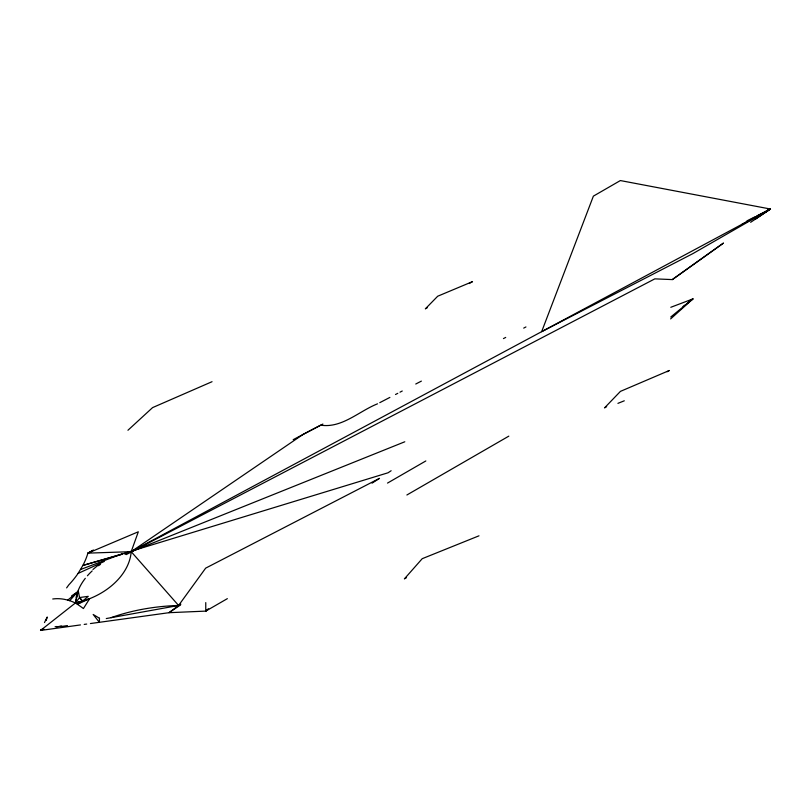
<?xml version="1.0" encoding="UTF-8"?>
<svg xmlns="http://www.w3.org/2000/svg" width="811" height="811" viewBox="0 0 811 811"><rect width="100%" height="100%" fill="white"/><g stroke="black" fill="none" stroke-linecap="round" stroke-linejoin="round"><path stroke-width="1.22" d="M46.379 619.046L46.217 620.243L47.261 617.029L44.483 622.574M76.092 597.423L77.674 591.837A61.748 44.311 -16.8 0 1 85.307 578.324M66.614 587.894L68.783 584.903A177.832 102.673 0 0 0 78.079 573.428L82.874 565.449A177.832 102.673 0 0 0 87.912 553.132L93.407 550M322.879 424.052L303.202 434.331L131.189 551.673A63.106 45.284 -16.8 0 1 89.656 598.68L83.411 608.544A76.751 32.095 49 0 0 77.38 604.286L75.393 602.999A69.036 48.021 73.2 0 0 69.695 600.698L67.779 600.12A69.036 48.021 73.2 0 0 52.735 598.994M90.437 623.547L169.002 612.69L178.582 605.472L205.659 568.146L379.477 478.368L372.087 483.143M89.656 598.68L82.61 601.144L79.549 597.545L78.272 590.854L75.393 602.999L89.656 598.68L77.38 604.286L82.61 601.144L88.247 596.338L79.549 597.545L75.393 602.999L40.55 630.441L80.461 624.926M69.695 600.698L77.674 591.837L75.393 602.999L82.61 601.144L79.549 597.545M180.559 604.935L169.002 612.69L205.761 611.109L207.484 609.294M127.945 430.256L152.58 407.609L212.046 381.697M670.616 318.916L692.888 298.924L670.798 307.288M67.779 600.12L77.674 591.837L71.632 595.842M92.971 569.464L98.253 565.095M670.748 317.02L692.888 298.924L689.603 300.83M205.761 602.603L205.761 611.109L208.68 608.787M683.034 306.578L685.011 305.048M686.978 303.517L692.888 298.924M672.309 279.592L723.361 243.158L672.309 279.592L654.832 278.862L126.263 554.582L123.911 553.447L388.033 472.783L391.135 470.745M755.73 218.919L770.45 209.035L620.364 180.559L593.378 196.14L541.647 331.679L692.898 253.6L770.45 209.035L766.993 210.576L770.45 209.035L750.641 222.305M106.282 618.55L178.582 605.472L180.671 604.073M111.006 617.698L111.137 617.647A141.59 81.749 0 0 1 178.582 605.472L180.721 604.144M427.407 307.663L425.349 308.849L437.707 296.218L472.499 281.63L469.234 283.515M41.543 629.387A44.585 25.739 0 0 1 40.55 630.441L42.466 629.336M760.688 214.682L770.45 209.035L756.967 215.838M387.516 483.082L425.836 460.952M205.761 611.109L227.354 598.65M406.879 494.994L508.811 436.146M606.658 406.656L604.54 407.882L620.435 391.378L669.318 370.485L667.149 371.742M406.493 577.665L404.395 578.882L422.217 558.688L478.987 535.818M741.477 224.637L770.45 209.035L131.189 551.673L125.147 553.396M293.197 439.663L320.72 425.157C341.867 428.472 359.009 411.147 377.52 403.817M379.771 402.661L389.888 397.41M395.515 394.501L397.765 393.335M400.016 392.169L402.256 391.014M415.749 384.019L421.375 381.109M503.459 338.592L505.709 337.427M523.703 328.11L525.944 326.945M404.79 441.782L131.189 551.673L87.912 553.132L92.434 550.851M746.86 220.927L754.727 216.963M78.079 573.428L104.284 561.445M87.912 553.132L138.326 531.783L131.189 551.673L178.582 605.472M617.921 403.361L624.288 400.806M80.624 569.474L115.638 556.285M116.804 555.849L122.725 553.842M122.704 553.801L82.874 565.449L122.735 554.085M56.719 626.954L61.16 626.001M67.445 625.575L63.025 626.244A38.593 22.282 0 0 0 61.028 626.274M84.202 624.409L86.696 624.064M40.55 630.441A38.593 22.282 0 0 1 43.916 629.194M55.087 626.731A38.593 22.282 0 0 1 57.054 626.518M87.416 575.78A61.748 44.311 -16.8 0 1 92.17 570.924M98.526 565.733A61.748 44.311 -16.8 0 1 100.493 564.355M99.459 618.246L99.398 622.341L93.174 614.474L99.459 618.246"/></g></svg>
